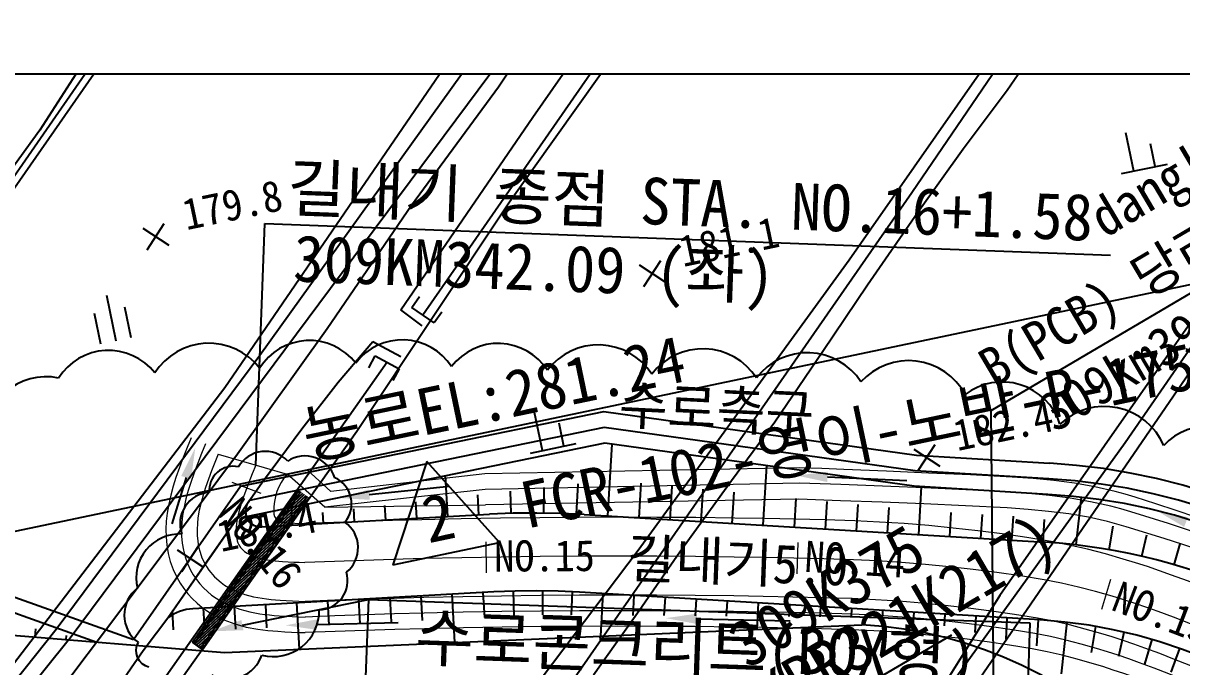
# Model space of a CAD drawing. Header units: millimetres. Extents: x 13158 to 13954, y 1103 to 1807.
# Drawn here: x 13425 to 13499.4, y 1506.5 to 1547.8 of the extents above; entities that cross this region are included whole.
import ezdxf
from ezdxf.enums import TextEntityAlignment as Align
from ezdxf.xclip import XClip

# ---------------------------------------------------------------- set-up
doc = ezdxf.new("R2010")
doc.units = ezdxf.units.MM
doc.header["$LTSCALE"] = 10
doc.header["$MEASUREMENT"] = 0
doc.header["$XCLIPFRAME"] = 2
doc.layers.add('TX-PAPR', color=2, linetype='Continuous', plot=False)
doc.layers.add('TZ-BASE', color=253, linetype='Continuous')
doc.styles.add('GUL', font='GulimChe.ttf')
doc.styles.add('HANA', font='GulimChe.ttf')
doc.styles.get("Standard").update_dxf_attribs({"font": 'GulimChe.ttf'})

# ---------------------------------------------------------------- blocks, each defined once
blk = doc.blocks.new('JD-SFSG5YJF567')
at = {"layer": 'TZ-BASE'}
for p, q in [((79.234, 35.657), (604.287, 145.87)), ((143.264, 94.351, -76.397), (128.387, 71.403, -76.397)), ((143.471, 91.675, -75.207), (118.561, 55.903, -75.207)), ((118.787, 56.989, -76), (141.036, 89.055, -76)), ((173.433, 88.943, -255), (153.006, 59.512, -255)), ((198.104, 51.33, -72), (222.963, 87.359, -72)), ((184.402, 67.399, -73), (196.661, 85.338, -73)), ((130.272, 38.696, -74), (164.33, 84.456, -74)), ((158.554, 66.785, -73.686), (171.05, 84.329, -73.686)), ((140.282, 54.859, -75.207), (158.749, 81.826, -75.207)), ((162.826, 81.573, -67.461), (157.853, 74.157, -67.461)), ((142.527, 56.946, -75), (159.738, 80.937, -75)), ((189.508, 53.391), (233.982, 79.609)), ((190.536, 73.961, -72.569), (193.084, 77.756, -72.569)), ((190.355, 77.315, -73.686), (180.372, 63.055, -73.686)), ((160.073, 72.228, -69.437), (162.41, 75.616, -69.437)), ((157.853, 74.157, -67.461), (152.279, 66.561, -67.461)), ((187.715, 70.202, -72.569), (190.536, 73.961, -72.569)), ((151.593, 59.851, -69.437), (160.073, 72.228, -69.437)), ((128.387, 71.403, -76.397), (112.652, 49.614, -76.397)), ((198.666, 68.768, -72.605), (198.152, 71.215, -72.605)), ((184.799, 66.119, -72.569), (187.715, 70.202, -72.569)), ((200.036, 69.056, -72.605), (199.728, 70.524, -72.605)), ((197.883, 68.604, -72.605), (200.819, 69.22, -72.605)), ((159.849, 32.075, -73), (184.402, 67.399, -73)), ((152.279, 66.561, -67.461), (146.85, 58.644, -67.461)), ((148.76, 52.054, -73.686), (158.554, 66.785, -73.686)), ((181.55, 61.452, -72.569), (184.799, 66.119, -72.569)), ((135.006, 65.101, -75.19), (136.68, 64.007, -75.19)), ((135.296, 63.717, -75.19), (136.39, 65.391, -75.19)), ((142.263, 49.887), (142.842, 65.395)), ((142.842, 65.395), (197.167, 63.367)), ((180.372, 63.055, -73.686), (166.829, 44.406, -73.686)), ((166.902, 62.736, -73.871), (168.576, 61.642, -73.871)), ((167.192, 61.352, -73.871), (168.286, 63.026, -73.871)), ((178.697, 57.2, -72.569), (181.55, 61.452, -72.569)), ((188.505, 35.783, -71.488), (205.935, 61.24, -71.488)), ((203.942, 61.373, -72.569), (190.061, 41.498, -72.569)), ((132.672, 60.797, -75.573), (133.288, 57.861, -75.573)), ((152.292, 60.011, -255), (152.78, 60.711, -255)), ((132.31, 57.656, -75.573), (131.899, 59.613, -75.573)), ((134.267, 58.067, -75.573), (133.856, 60.024, -75.573)), ((152.956, 58.824, -69.437), (151.593, 59.851, -69.437)), ((153.72, 59.014, -255), (152.292, 60.011, -255)), ((154.209, 59.714, -255), (153.72, 59.014, -255)), ((146.85, 58.644, -67.461), (141.098, 50.583, -67.461)), ((147.556, 55.2, -73.833), (149.787, 57.824, -73.833)), ((149.787, 57.824, -73.833), (151.577, 56.86, -73.833)), ((129.446, 39.333, -75), (142.527, 56.946, -75)), ((149.531, 56.138, -255), (149.932, 56.892, -255)), ((149.932, 56.892, -255), (151.47, 56.074, -255)), ((175.604, 52.67, -72.569), (178.697, 57.2, -72.569)), ((150.701, 56.483, -255), (132.579, 30.736, -255)), ((151.47, 56.074, -255), (151.069, 55.32, -255)), ((145.228, 52.216, -73.833), (147.556, 55.2, -73.833)), ((121.2, 29.952, -75.207), (140.282, 54.859, -75.207)), ((141.288, 48.526, -255), (164.62, 53.318, -255)), ((141.288, 48.526, -255), (164.62, 53.318, -255)), ((160.69, 50.817, -73.723), (160.176, 53.264, -73.723)), ((164.62, 53.318, -255), (184.713, 50.513, -255)), ((164.62, 53.318, -255), (184.713, 50.513, -255)), ((189.957, 3.895), (189.508, 53.391)), ((142.706, 48.805, -73.833), (145.228, 52.216, -73.833)), ((164.652, 52.304, -255), (143.88, 48.038, -255)), ((162.06, 51.105, -73.723), (161.752, 52.573, -73.723)), ((184.614, 49.517, -255), (164.652, 52.304, -255)), ((172.818, 48.89, -72.569), (175.604, 52.67, -72.569)), ((135.973, 34.015, -73.686), (148.76, 52.054, -73.686)), ((164.685, 51.289, -255), (141.656, 46.56, -255)), ((159.907, 50.653, -73.723), (162.843, 51.269, -73.723)), ((184.554, 48.519, -255), (164.685, 51.289, -255)), ((164.887, 46.619, -255), (165.164, 51.223, -255)), ((180.87, 27.434, -72), (198.104, 51.33, -72)), ((184.527, 50.913, -72.644), (186.202, 49.82, -72.644)), ((184.818, 49.529, -72.644), (185.911, 51.204, -72.644)), ((141.098, 50.583, -67.461), (134.91, 42.293, -67.461)), ((153.26, 50.117), (151.08, 43.465)), ((157.93, 44.903), (153.26, 50.117)), ((184.713, 50.513, -255), (193.254, 49.998, -255)), ((184.713, 50.513, -255), (193.254, 49.998, -255)), ((154.607, 46.574, -255), (154.461, 49.19, -255)), ((174.868, 46.017, -255), (175.099, 49.837, -255)), ((178.99, 49.125), (184.082, 48.902)), ((193.197, 49, -255), (184.614, 49.517, -255)), ((134.41, 38.678, -255), (141.288, 48.526, -255)), ((134.41, 38.678, -255), (141.288, 48.526, -255)), ((137.791, 49.084), (136.873, 46.108)), ((139.114, 43.683, -73.833), (142.706, 48.805, -73.833)), ((149.558, 47.983), (154.716, 48.533)), ((160.767, 46.802, -255), (160.785, 48.444, -255)), ((162.866, 46.738, -255), (162.965, 48.689, -255)), ((166.883, 46.498, -255), (167.017, 48.724, -255)), ((168.879, 46.378, -255), (169.009, 48.527, -255)), ((169.504, 44.319, -72.569), (172.818, 48.89, -72.569)), ((193.139, 48.002, -255), (184.554, 48.519, -255)), ((184.85, 45.416, -255), (185.036, 48.49, -255)), ((138.192, 38.498, -255), (145.038, 48.264, -255)), ((138.315, 38.412, -255), (145.161, 48.178, -255)), ((138.724, 38.125, -255), (145.571, 47.891, -255)), ((138.847, 38.039, -255), (145.693, 47.805, -255)), ((138.847, 38.039, -255), (145.693, 47.805, -255)), ((143.88, 48.038, -255), (141.87, 47.613, -255)), ((143.678, 46.062, -255), (145.437, 47.701, -255)), ((144.023, 46.555, -255), (145.506, 47.936, -255)), ((144.368, 47.047, -255), (145.402, 48.009, -255)), ((144.53, 47.539, -255), (145.058, 48.031, -255)), ((144.713, 47.539, -255), (145.297, 48.083, -255)), ((144.875, 48.032, -255), (145.088, 48.23, -255)), ((145.058, 48.031, -255), (145.192, 48.156, -255)), ((145.092, 47.209, -255), (145.62, 47.7, -255)), ((145.437, 47.701, -255), (145.611, 47.863, -255)), ((156.604, 46.686, -255), (156.532, 47.965, -255)), ((158.667, 46.783, -255), (158.626, 48.201, -255)), ((170.876, 46.258, -255), (171.001, 48.33, -255)), ((172.872, 46.137, -255), (172.992, 48.134, -255)), ((176.865, 45.897, -255), (176.976, 47.74, -255)), ((194.962, 44.752, -255), (195.313, 47.821, -255)), ((138.771, 43.186, -255), (141.87, 47.613, -255)), ((141.87, 47.613, -255), (141.776, 47.479, -255)), ((143.333, 45.57, -255), (145.092, 47.209, -255)), ((143.84, 46.555, -255), (144.368, 47.047, -255)), ((144.185, 47.047, -255), (144.713, 47.539, -255)), ((144.622, 46.017, -255), (144.559, 47.156, -255)), ((144.747, 46.717, -255), (145.275, 47.208, -255)), ((148.616, 46.24, -255), (148.57, 47.07, -255)), ((150.613, 46.351, -255), (150.561, 47.294, -255)), ((152.61, 46.463, -255), (152.551, 47.518, -255)), ((178.861, 45.777, -255), (178.968, 47.543, -255)), ((180.858, 45.656, -255), (180.959, 47.346, -255)), ((182.854, 45.536, -255), (182.951, 47.15, -255)), ((142.626, 45.906, -255), (142.578, 46.75, -255)), ((142.643, 44.586, -255), (144.402, 46.225, -255)), ((142.651, 45.907, -255), (157.284, 46.724, -255)), ((142.988, 45.078, -255), (144.747, 46.717, -255)), ((143.495, 46.063, -255), (144.023, 46.555, -255)), ((144.057, 45.732, -255), (144.585, 46.224, -255)), ((144.402, 46.225, -255), (144.93, 46.716, -255)), ((146.619, 46.128, -255), (146.579, 46.846, -255)), ((163.369, 46.71, -255), (192.954, 44.927, -255)), ((186.847, 45.295, -255), (186.939, 46.832, -255)), ((188.843, 45.175, -255), (188.936, 46.712, -255)), ((190.839, 45.055, -255), (190.932, 46.592, -255)), ((192.836, 44.934, -255), (192.924, 46.398, -255)), ((142.298, 44.094, -255), (144.057, 45.732, -255)), ((142.805, 45.079, -255), (143.333, 45.57, -255)), ((143.15, 45.571, -255), (143.678, 46.062, -255)), ((143.712, 45.24, -255), (144.24, 45.732, -255)), ((197.083, 44.447, -255), (197.346, 45.969, -255)), ((137.516, 43.045, -73.633), (138.61, 44.719, -73.633)), ((141.608, 43.109, -255), (143.367, 44.748, -255)), ((141.953, 43.602, -255), (143.712, 45.24, -255)), ((142.46, 44.587, -255), (142.988, 45.078, -255)), ((143.022, 44.256, -255), (143.55, 44.747, -255)), ((143.367, 44.748, -255), (143.895, 45.24, -255)), ((151.08, 43.465), (157.93, 44.903)), ((199.183, 44.023, -255), (199.501, 45.393, -255)), ((201.255, 43.478, -255), (201.649, 44.819, -255)), ((137.226, 44.429, -73.633), (138.9, 43.335, -73.633)), ((141.263, 42.617, -255), (143.022, 44.256, -255)), ((141.77, 43.602, -255), (142.298, 44.094, -255)), ((142.115, 44.094, -255), (142.643, 44.586, -255)), ((142.677, 43.764, -255), (143.205, 44.255, -255)), ((166.829, 44.406, -73.686), (159.924, 35.283, -73.686)), ((166.884, 40.547, -72.569), (169.504, 44.319, -72.569)), ((120.042, 43.786, -255), (134.41, 38.678, -255)), ((120.042, 43.786, -255), (134.41, 38.678, -255)), ((136.613, 40.077, -255), (138.771, 43.186, -255)), ((136.737, 40.243, -73.833), (139.114, 43.683, -73.833)), ((140.573, 41.633, -255), (142.332, 43.272, -255)), ((140.918, 42.125, -255), (142.677, 43.764, -255)), ((141.425, 43.11, -255), (141.953, 43.602, -255)), ((141.987, 42.779, -255), (142.515, 43.271, -255)), ((142.332, 43.272, -255), (142.86, 43.763, -255)), ((120.051, 42.786, -255), (132.057, 38.513, -255)), ((140.228, 41.141, -255), (141.987, 42.779, -255)), ((140.735, 42.126, -255), (141.263, 42.617, -255)), ((141.08, 42.618, -255), (141.608, 43.109, -255)), ((141.642, 42.287, -255), (142.17, 42.779, -255)), ((134.91, 42.293, -67.461), (130.319, 36.211, -67.461)), ((157.563, 41.732, -255), (138.218, 40.652, -255)), ((139.538, 40.157, -255), (141.297, 41.795, -255)), ((139.883, 40.649, -255), (141.642, 42.287, -255)), ((140.39, 41.634, -255), (140.918, 42.125, -255)), ((140.952, 41.303, -255), (141.48, 41.795, -255)), ((141.297, 41.795, -255), (141.825, 42.287, -255)), ((156.972, 40.091, -255), (156.883, 41.694, -255)), ((158.862, 40.18, -255), (158.814, 41.785, -255)), ((160.698, 40.266, -255), (160.714, 41.803, -255)), ((162.538, 40.254, -255), (162.613, 41.745, -255)), ((192.653, 39.936, -255), (163.068, 41.719, -255)), ((139.193, 39.664, -255), (140.952, 41.303, -255)), ((139.7, 40.649, -255), (140.228, 41.141, -255)), ((140.045, 41.141, -255), (140.573, 41.633, -255)), ((140.607, 40.811, -255), (141.135, 41.302, -255)), ((141.409, 39.603, -255), (149.497, 41.258, -255)), ((145.067, 38.049, -255), (144.901, 41.025, -255)), ((146.983, 39.62, -255), (146.898, 41.136, -255)), ((148.981, 39.714, -255), (148.895, 41.248, -255)), ((149.497, 41.258, -255), (149.17, 32.073, -255)), ((149.497, 41.258, -255), (191.992, 39.748, -255)), ((150.978, 39.809, -255), (150.892, 41.359, -255)), ((152.976, 39.903, -255), (152.889, 41.471, -255)), ((155.059, 38.485, -255), (154.886, 41.582, -255)), ((164.421, 38.893, -255), (164.586, 41.628, -255)), ((166.505, 40.226, -255), (166.582, 41.508, -255)), ((168.508, 40.213, -255), (168.578, 41.387, -255)), ((170.51, 40.199, -255), (170.575, 41.267, -255)), ((172.513, 40.185, -255), (172.571, 41.147, -255)), ((174.465, 39.332, -255), (174.568, 41.026, -255)), ((190.061, 41.498, -72.569), (185.479, 34.185, -72.569)), ((135.044, 37.97, -73.833), (136.737, 40.243, -73.833)), ((136.985, 39.309, -255), (136.917, 40.515, -255)), ((138.503, 38.68, -255), (140.262, 40.319, -255)), ((138.848, 39.172, -255), (140.607, 40.811, -255)), ((138.987, 39.323, -255), (138.911, 40.69, -255)), ((139.355, 40.157, -255), (139.883, 40.649, -255)), ((139.917, 39.826, -255), (140.445, 40.318, -255)), ((140.262, 40.319, -255), (140.79, 40.81, -255)), ((140.989, 39.338, -255), (140.907, 40.802, -255)), ((142.987, 39.432, -255), (142.904, 40.913, -255)), ((163.965, 36.409, -72.569), (166.884, 40.547, -72.569)), ((176.519, 40.157, -255), (176.564, 40.906, -255)), ((178.522, 40.144, -255), (178.56, 40.786, -255)), ((180.524, 40.13, -255), (180.557, 40.665, -255)), ((182.517, 39.94, -255), (182.553, 40.545, -255)), ((184.478, 39.241, -255), (184.549, 40.425, -255)), ((186.501, 39.56, -255), (186.546, 40.304, -255)), ((120.165, 39.49, -255), (140.265, 37.839, -255)), ((138.362, 38.378, -255), (139.917, 39.826, -255)), ((138.665, 39.173, -255), (139.193, 39.664, -255)), ((139.01, 39.665, -255), (139.538, 40.157, -255)), ((139.572, 39.334, -255), (140.1, 39.826, -255)), ((140.265, 37.839, -255), (181.192, 39.625, -255)), ((146.176, 39.636), (151.406, 39.762)), ((170.611, 40.009), (176.6, 39.888)), ((188.479, 39.131, -255), (188.542, 40.184, -255)), ((190.457, 38.701, -255), (190.539, 40.064, -255)), ((191.992, 39.748, -255), (191.665, 30.563, -255)), ((192.434, 38.272, -255), (192.535, 39.943, -255)), ((194.014, 36.471, -255), (194.394, 39.784, -255)), ((195.94, 37.834, -255), (196.232, 39.521, -255)), ((122.495, 30.644, -75), (129.446, 39.333, -75)), ((128.114, 39.371, -255), (128.07, 38.841, -255)), ((130.086, 38.942, -255), (130.064, 38.677, -255)), ((138.32, 38.681, -255), (138.848, 39.172, -255)), ((138.467, 38.305, -255), (139.572, 39.334, -255)), ((138.572, 38.232, -255), (139.227, 38.842, -255)), ((138.882, 38.35, -255), (139.41, 38.842, -255)), ((139.227, 38.842, -255), (139.755, 39.334, -255)), ((197.695, 37.615, -255), (198.052, 39.152, -255)), ((118.983, 24.704, -74), (130.225, 38.646, -74)), ((130.225, 38.646, -74), (130.272, 38.696, -74)), ((133.44, 35.671, -73.833), (135.044, 37.97, -73.833)), ((138.847, 38.039, -255), (138.192, 38.498, -255)), ((138.258, 38.452, -255), (138.503, 38.68, -255)), ((138.676, 38.158, -255), (138.882, 38.35, -255)), ((138.781, 38.085, -255), (139.065, 38.349, -255)), ((199.383, 37.096, -255), (199.848, 38.681, -255)), ((201.068, 36.577, -255), (201.614, 38.107, -255))]:
    blk.add_line(p, q, dxfattribs=at)
at = {"layer": 'TZ-BASE', "lineweight": 5, "ltscale": 0.9}
for p, q in [((139.847, 50.589), (144.278, 49.302)), ((146.71, 47.179), (144.278, 49.302)), ((147.085, 48.193), (145.57, 49.587)), ((156.987, 49.319), (147.085, 48.193)), ((177.205, 49.71), (156.987, 49.319)), ((142.618, 48.067), (140.743, 48.762)), ((177.183, 48.711), (157.006, 48.319)), ((157.006, 48.319), (146.71, 47.179)), ((177.159, 47.683), (157.024, 47.319)), ((146.71, 47.179), (157.024, 47.319)), ((157.092, 42.958), (157.058, 44.958)), ((177.051, 42.901), (177.096, 44.9)), ((197.166, 42.53), (196.6, 40.612))]:
    blk.add_line(p, q, dxfattribs=at)
at = {"layer": 'TZ-BASE'}
for centre, radius, start, end in [((139.252, 53.596), 4.115, 37.6213, 147.6213), ((145.715, 54.111), 3.775, 38.0517, 148.0517), ((151.684, 54.168), 3.759, 32.86203, 142.86203), ((157.839, 53.938), 3.759, 32.86203, 142.86203), ((164.266, 53.502), 4.101, 32.86203, 142.86203), ((170.98, 53.252), 4.101, 32.86203, 142.86203), ((132.804, 53.474), 3.775, 38.05171, 148.05171), ((177.694, 53.001), 4.101, 32.86203, 142.86203), ((184.202, 52.478), 4.115, 28.10276, 138.10276), ((128.787, 51.693), 3.865, 77.83564, 187.83564), ((190.211, 51.33), 3.896, 17.6203, 127.6203), ((196.781, 49.49), 4.158, 23.40826, 133.40826), ((203.387, 48.599), 3.775, 27.67236, 137.67236), ((142.877, 48.765, -255), 1.996, 43.50078, 149.76098), ((145.43, 48.473, -255), 1.999, 17.32288, 123.58308), ((191.097, 10.292, -255), 39.764, 66.85765, 86.89067), ((191.097, 10.292, -255), 39.764, 66.85765, 86.89067), ((140.83, 48.243, -255), 1.561, 78.07523, 184.33543), ((146.59, 47.397, -255), 1.831, 319.64325, 65.90345), ((191.097, 10.292, -255), 38.764, 66.8538, 86.89502), ((139.397, 46.134, -255), 1.994, 93.52051, 199.78071), ((191.097, 10.292, -255), 37.764, 66.8538, 86.89955), ((142.595, 46.905, -255), 1, 144.96321, 273.19536), ((146.831, 44.567, -255), 2.009, 308.65201, 54.91221), ((160.21, -5.695, -255), 52.5, 86.55087, 93.19536), ((137.399, 42.648, -255), 2.814, 87.53354, 193.79375), ((190.698, 7.495, -255), 37.5, 0.39698, 86.55087), ((146.314, 42.453, -255), 1.854, 270.83606, 17.09626), ((135.989, 40.252, -255), 2.174, 127.4795, 233.7397), ((160.21, -5.695, -255), 47.5, 86.55087, 93.19536), ((138.386, 37.656, -255), 3, 93.19536, 126.21704), ((143.402, 40.524, -255), 2.94, 255.20054, 1.46074), ((179.586, 11.671, -255), 28, 0.6166, 86.71252), ((190.698, 7.495, -255), 32.5, 0.39698, 86.55087), ((135.641, 37.971, -255), 1.076, 150.6227, 256.88291), ((140.514, 38.385, -255), 2.25, 241.68716, 341.77133)]:
    blk.add_arc(centre, radius, start, end, dxfattribs=at)
at = {"layer": 'TZ-BASE', "lineweight": 5, "ltscale": 0.9}
for centre, radius, start, end in [((176.316, 35.569), 41.441, 157.1952, 160.95896), ((176.316, 35.569), 40.441, 157.1952, 160.95921), ((176.316, 35.569), 39.441, 157.61522, 160.95949), ((176.316, 35.569), 36.941, 157.1952, 160.96029), ((146.792, 47.071), 3.361, 138.41702, 183.01514), ((149.388, 44.858), 12.956, 160.93876, 171.41164), ((149.388, 44.858), 11.956, 160.93792, 171.40468), ((149.388, 44.858), 10.956, 160.93697, 171.39617), ((149.388, 44.858), 8.456, 160.9338, 171.36305), ((144.077, 46.816), 0.646, 173.03605, 229.27346), ((144.167, 45.669), 7.672, 171.57562, 186.85555), ((144.167, 45.669), 6.672, 171.58773, 186.84681), ((144.167, 45.669), 5.672, 171.60356, 186.83471), ((144.241, 47.478), 1.293, 243.03955, 266.36169), ((146.59, 83.382), 37.273, 266.26132, 268.1824), ((165.625, -461.576), 508.106, 91.43053, 92.28037), ((165.625, -461.576), 508.106, 90.29299, 91.43053), ((165.625, -461.576), 508.106, 89.16411, 90.29299), ((165.625, -461.576), 508.106, 88.29401, 89.16411), ((176.621, -53.427), 99.817, 80.35113, 87.62855), ((144.167, 45.669), 3.172, 171.67872, 186.76467), ((142.645, 45.498), 6.141, 186.97112, 207.34179), ((142.645, 45.498), 5.141, 186.98226, 207.29844), ((142.645, 45.498), 4.141, 186.99839, 207.23382), ((142.645, 45.498), 1.641, 187.11234, 206.71395), ((142.413, 45.43), 1.403, 208.47932, 240.01307), ((185.964, 4.565), 41.083, 72.97879, 79.64115), ((143.482, 47.543), 3.77, 241.97957, 262.96066), ((165.625, -461.576), 505.606, 90.29299, 91.43053), ((165.625, -461.576), 505.606, 89.16411, 90.29299), ((165.625, -461.576), 505.606, 88.29566, 89.16411), ((142.413, 45.43), 3.903, 207.90016, 240.72342), ((144.787, 55.393), 11.726, 261.33509, 266.11785), ((146.59, 83.382), 39.773, 266.25647, 268.31349), ((165.625, -461.576), 505.606, 91.43053, 92.29032), ((176.621, -53.427), 97.317, 80.36034, 87.62004), ((185.041, -0.504), 46.204, 69.66903, 73.72433), ((142.413, 45.43), 5.903, 207.78673, 240.88359), ((142.413, 45.43), 4.903, 207.83201, 240.81852), ((185.964, 4.565), 38.583, 72.95468, 79.61836), ((175.98, -26.453), 73.686, 66.68342, 70.07225), ((143.482, 47.543), 6.27, 241.63767, 262.61108), ((143.482, 47.543), 7.27, 241.57605, 262.5308), ((144.787, 55.393), 14.226, 261.46669, 266.13044), ((146.59, 83.382), 42.273, 266.25251, 268.43307), ((165.625, -461.576), 503.106, 91.43053, 92.30005), ((165.625, -461.576), 503.106, 90.29299, 91.43053), ((165.625, -461.576), 503.106, 89.16411, 90.29299), ((165.625, -461.576), 503.106, 88.29735, 89.16411), ((176.621, -53.427), 94.817, 80.37022, 87.61118), ((185.041, -0.504), 43.704, 69.65756, 73.7457), ((143.482, 47.543), 8.27, 241.5309, 262.46768), ((144.787, 55.393), 15.226, 261.50352, 266.13449), ((146.59, 83.382), 43.273, 266.25111, 268.47805), ((165.625, -461.576), 502.106, 91.43053, 92.30387), ((165.625, -461.576), 502.106, 90.29299, 91.43053), ((165.625, -461.576), 502.106, 89.16411, 90.29299), ((165.625, -461.576), 502.106, 88.29803, 89.16411), ((176.621, -53.427), 93.817, 80.37438, 87.60753), ((175.98, -26.453), 71.186, 66.68413, 70.07937), ((165.625, -461.576), 501.106, 90.29299, 91.43053), ((165.625, -461.576), 501.106, 89.16411, 90.29299), ((165.625, -461.576), 501.106, 88.29872, 89.16411), ((185.964, 4.565), 36.083, 72.92733, 79.59292), ((144.787, 55.393), 16.226, 261.53466, 266.13812), ((146.59, 83.382), 44.273, 266.24981, 268.52154), ((165.625, -461.576), 501.106, 91.43053, 92.30767), ((176.621, -53.427), 92.817, 80.37867, 87.60382), ((185.964, 4.565), 35.083, 72.91534, 79.58189), ((185.041, -0.504), 41.204, 69.64484, 73.76974), ((185.964, 4.565), 34.083, 72.90266, 79.57032), ((185.041, -0.504), 40.204, 69.63935, 73.78023), ((175.98, -26.453), 68.686, 66.68488, 70.08709), ((185.041, -0.504), 39.204, 69.63362, 73.79127), ((175.98, -26.453), 67.686, 66.6852, 70.09036)]:
    blk.add_arc(centre, radius, start, end, dxfattribs=at)
for points, knots in [([(198.752, 47.828), (195.363, 48.917), (188.12, 49.259), (181.036, 49.567), (177.205, 49.711)], [0, 0, 0, 0, 10677.856692, 21384.466587, 21384.466587, 21384.466587, 21384.466587]), ([(198.464, 46.87), (195.075, 47.959), (187.831, 48.302), (180.747, 48.609), (177.183, 48.711)], [0, 0, 0, 0, 10677.856692, 21384.466587, 21384.466587, 21384.466587, 21384.466587]), ([(198.176, 45.912), (195.052, 46.931), (187.808, 47.273), (180.724, 47.58), (177.159, 47.683)], [0, 0, 0, 0, 10677.856692, 21384.466587, 21384.466587, 21384.466587, 21384.466587]), ([(215.292, 38.587), (213.039, 40.392), (208.485, 44.86), (202.336, 46.65), (198.752, 47.828)], [0, 0, 0, 0, 8658.092134, 18747.278985, 18747.278985, 18747.278985, 18747.278985]), ([(214.652, 37.818), (212.4, 39.623), (207.846, 44.091), (201.697, 45.881), (198.464, 46.87)], [0, 0, 0, 0, 8658.092134, 18747.278985, 18747.278985, 18747.278985, 18747.278985]), ([(214.652, 37.818), (212.334, 39.154), (207.558, 43.134), (201.409, 44.924), (198.176, 45.912)], [0, 0, 0, 0, 8658.092134, 18747.278985, 18747.278985, 18747.278985, 18747.278985])]:
    blk.add_open_spline(points, degree=3, knots=knots, dxfattribs=at)
at = {"layer": 'TZ-BASE'}
for points in [[(137.473, 49.182), (138.381, 50.995), (138.11, 48.985)], [(178.976, 48.792), (176.992, 49.212), (179.005, 49.458)], [(149.593, 47.651), (147.569, 47.771), (149.522, 48.314)], [(201.898, 45.911), (200.152, 46.942), (202.138, 46.533)], [(170.604, 39.676), (168.612, 40.05), (170.618, 40.343)], [(141.476, 39.277, -255), (139.45, 39.203, -255), (141.342, 39.93, -255)], [(146.184, 39.303), (144.177, 39.588), (146.168, 39.97)]]:
    blk.add_solid(points, dxfattribs=at)
at = {"layer": 'TZ-BASE', "style": 'HANA'}
for s, height, rotation, p in [('B(PCB) 당리 (2@25)X2', 2.5, 30.51986, (189.696, 54.825)), ('danglee', 2.5, 30.51986, (196.802, 64.429)), (' 309km390.00 L=100.00', 2.5, 30.51986, (192.188, 51.123)), ('179.8', 2, 11.85467, (137.8, 64.965, -75.19)), ('181.1', 2, 11.85467, (169.696, 62.6, -73.871)), ("FCR-102-영이-노반-R-175('05.12.05)", 3, 11.85467, (159.643, 45.786, 1)), ('수로측구', 2.5, 357.1385, (165.541, 52.54, -255)), ('182.4', 2, 11.85467, (187.322, 50.777, -72.644)), ('2', 3, 11.85467, (153.352, 44.855)), ('181.4', 2, 11.85467, (140.02, 44.293, -73.633)), ('길내기5.0', 2.5, 357.78201, (166.027, 42.684, -255))]:
    blk.add_text(s, height=height, rotation=rotation, dxfattribs=at).set_placement(p)
at = {"layer": 'TZ-BASE'}
for s, height, rotation, style, p in [('길내기 종점 STA. NO.16+1.58', 3, 357.86203, 'HANA', (170.107, 65.255)), ('309KM342.09 (좌)', 3, 357.86203, 'HANA', (160.086, 61.106)), ('농로EL:281.24', 3, 11.75186, 'HANA', (157.836, 52.763)), ('NO.16', 2, 308.95179, 'HANA', (141.81, 44.245)), ('NO.15', 2, 0.35908, 'HANA', (160.821, 43.058)), ('NO.14', 2, 356.54791, 'HANA', (180.698, 42.841)), ('NO.13', 2, 339.08572, 'HANA', (200.143, 39.453)), ('수로콘크리트(BOX형)', 3, 357.96483, 'GUL', (170.474, 36.708, -255))]:
    blk.add_text(s, height=height, rotation=rotation, dxfattribs=dict(at, style=style)).set_placement(p, align=Align.CENTER)

msp = doc.modelspace()

# ---------------------------------------------------------------- linework, layer by layer
at = {"layer": 'TX-PAPR', "flags": 128}
msp.add_lwpolyline([(13895.344, 1394.571), (13899.845, 1544.571), (13295.434, 1544.571), (13299.935, 1394.571)], close=True, dxfattribs=at)
at = {"layer": 'TZ-BASE', "flags": 128}
msp.add_lwpolyline([(13472.453, 1485.508), (13472.139, 1501.207), (13484.654, 1508.545)], dxfattribs=at)

# ---------------------------------------------------------------- block references
at = {"layer": 'TZ-BASE'}
ref = msp.add_blockref('JD-SFSG5YJF567', (13297.685, 1469.571), dxfattribs=at)
XClip(ref).set_block_clipping_path([(597.6593278775, -75.0000074077), (602.1606802224, 74.9999925365), (-2.2506743118, 75.0000000279), (2.2506743119, -75.0000000279)])

# ---------------------------------------------------------------- texts
for s, p in [('309K375', (13471.528, 1506.328)), ('(KPR321K217)', (13471.614, 1502.058))]:
    msp.add_text(s, height=3, rotation=30.38463, dxfattribs=at).set_placement(p)

doc.saveas('drawing.dxf')
